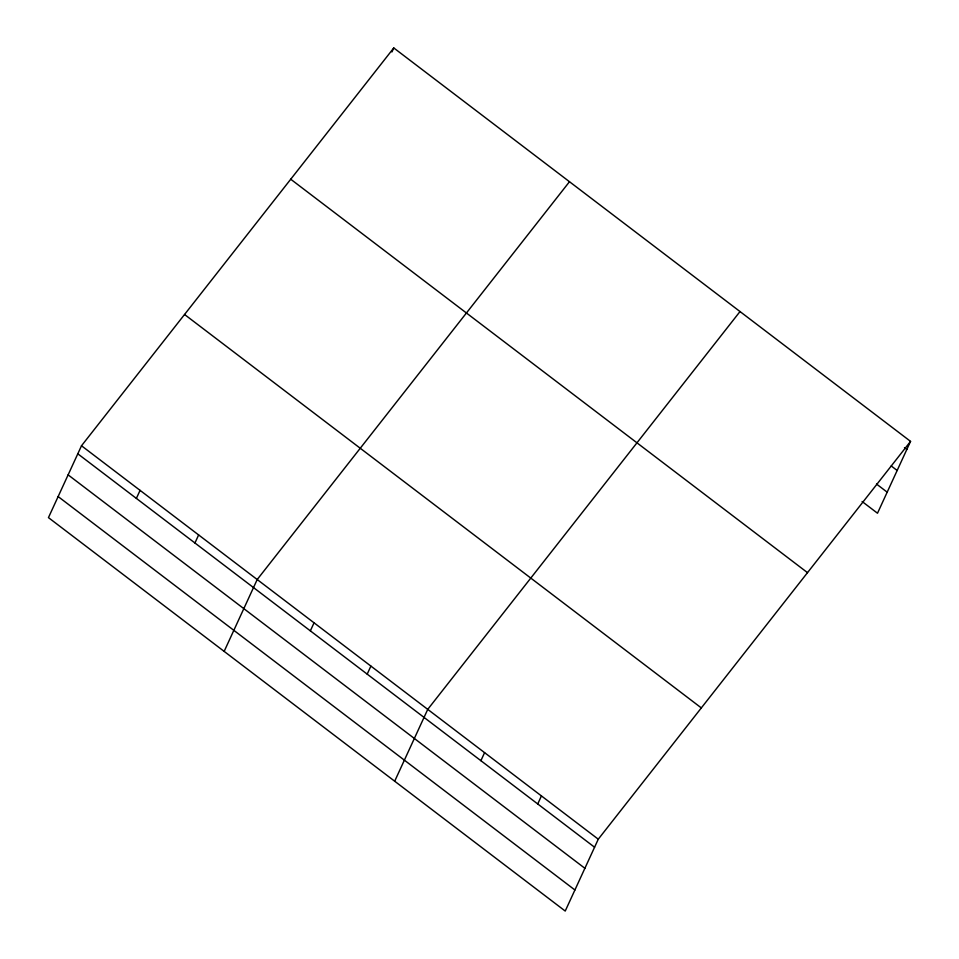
<?xml version="1.0" encoding="UTF-8"?>
<svg xmlns="http://www.w3.org/2000/svg" width="959" height="959" viewBox="0 0 959 959"><rect width="100%" height="100%" fill="white"/><g stroke="black" fill="none" stroke-linecap="round" stroke-linejoin="round"><path stroke-width="1.44" d="M81.503 445.767L48.453 517.62L565.223 911.05L598.272 839.197L910.547 441.38L393.777 47.95L81.503 445.767L598.272 839.197M136.37 498.404L140.074 490.361M391.919 51.966L393.777 47.95M194.941 542.986L198.633 534.942M224.154 651.389L257.204 579.536L569.478 181.719M310.356 630.854L314.049 622.811M367.201 674.129L370.893 666.085M394.688 781.213L427.738 709.372L740.012 311.543M480.891 760.691L484.583 752.647M537.735 803.966L541.427 795.922M910.547 441.38L877.497 513.233L862.105 501.509M904.481 447.613L906.842 449.423M891.235 465.966L897.156 470.473M876.526 484.055L887.183 492.171M290.721 179.225L807.502 572.655M184.548 314.492L701.329 707.922M77.799 453.811L594.58 847.241M68.125 474.873L584.894 868.303M58.139 496.57L574.909 889.988"/></g></svg>
